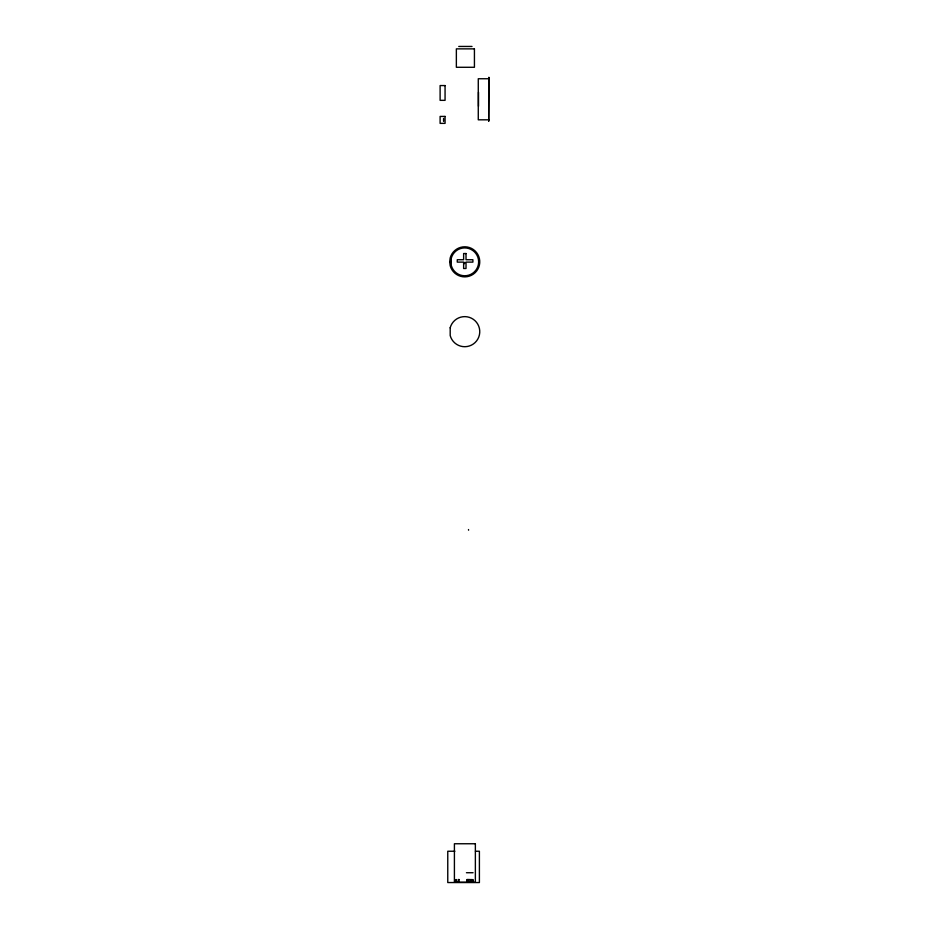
<?xml version="1.0" encoding="UTF-8"?>
<svg xmlns="http://www.w3.org/2000/svg" width="929" height="929" viewBox="0 0 929 929"><rect width="100%" height="100%" fill="white"/><g stroke="black" fill="none" stroke-linecap="round" stroke-linejoin="round"><path stroke-width="1.39" d="M449.682 261.839L450.193 257.937A15.05 15.05 0 0 1 473.349 249.506A15.05 15.05 0 0 1 473.349 274.16A15.05 15.05 0 0 1 450.193 265.729L449.682 261.839L450.46 261.839L449.694 261.734M464.477 263.685L464.802 262.408M458.763 46.45L472.013 46.45M488.886 78.744L478.272 78.744L478.272 119.818L488.886 119.818M454.873 851.243L447.766 851.243L447.766 882.55L479.399 882.55L479.399 851.243L475.451 851.243M466.439 872.726L473.07 872.726M468.506 529.542L468.588 530.192M478.505 92.296L478.505 106.266M472.629 881.946L472.954 879.554L472.954 881.946L466.881 881.946L466.881 879.554L470.62 879.554L470.62 881.946M472.095 881.946L472.095 879.554L471.409 879.554L471.409 881.946M468.901 879.554L468.901 881.946M468.1 879.554L468.1 881.946M467.415 879.554L467.415 881.946M443.574 118.424L443.574 121.374M451.273 258.227L451.273 265.439A13.923 13.923 0 0 0 472.71 273.242A13.923 13.923 0 0 0 472.71 250.435A13.923 13.923 0 0 0 451.273 258.227M450.193 327.774L450.193 335.566A15.05 15.05 0 0 0 473.349 343.997A15.05 15.05 0 0 0 473.349 319.344A15.05 15.05 0 0 0 450.193 327.774M474.429 48.865L456.36 48.865L456.36 67.283L474.429 67.283L474.429 48.865M488.886 77.421L488.7 121.142L488.886 77.421M445.061 85.561L440.114 85.561L440.114 100.344L445.061 100.344L445.061 85.561M445.061 116.427L440.114 116.427L440.114 123.371L445.061 123.371L445.061 116.427M466.021 253.536L463.629 253.536L463.629 259.725L457.265 259.725L457.265 262.117L463.629 262.117L463.629 268.504L466.021 268.504L466.021 262.117L472.896 262.117L472.896 259.725L466.021 259.725L466.021 253.536M475.369 843.753L454.409 843.753L454.409 882.225L475.369 882.225L475.369 843.753M456.185 879.554L455.849 881.946L456.185 879.554M459.054 879.554L458.194 879.554L458.194 881.946L459.054 881.946L459.054 879.554"/></g></svg>
